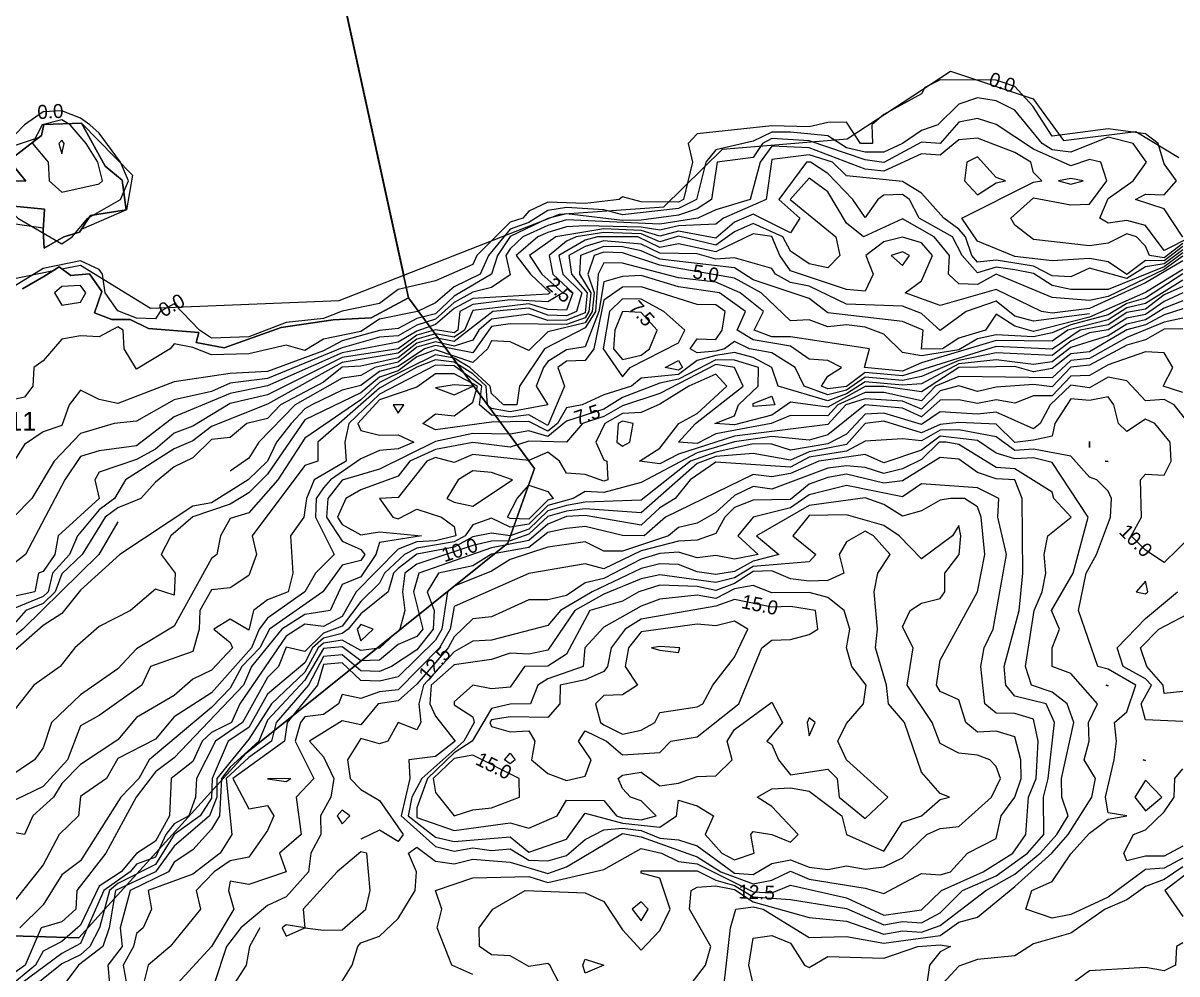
# Model space of a CAD drawing. Header units: metres. Extents: x 304729 to 308942, y 6403920 to 6405836.
# Drawn here: x 305261.8 to 305385.4, y 6404431.1 to 6404532.9 of the extents above; entities that cross this region are included whole.
import ezdxf
from ezdxf.enums import TextEntityAlignment as Align

# ---------------------------------------------------------------- set-up
doc = ezdxf.new("R2010")
doc.units = ezdxf.units.M
for name, color, linetype in [('FASTIGHETSGRANSER', 7, 'Continuous'), ('HOJDKURVOR_GRUND', 4, 'Continuous'), ('HOJDKURVOR_STOD', 6, 'Continuous'), ('HOJDKURVOR_TEXT', 2, 'Continuous'), ('TOMTBETECKNINGAR', 3, 'Continuous'), ('TOMTER_1945', 1, 'Continuous')]:
    doc.layers.add(name, color=color, linetype=linetype)

msp = doc.modelspace()

# ---------------------------------------------------------------- linework, layer by layer
at = {"layer": 'FASTIGHETSGRANSER'}
for points in [[(305261.769, 6404504.444), (305264.055, 6404505.747), (305265.712, 6404506.776), (305266.963, 6404505.849), (305268.961, 6404506.029), (305270.282, 6404504.169), (305269.497, 6404501.879), (305271.331, 6404501.145), (305273.306, 6404501.146), (305275.279, 6404500.199), (305280.666, 6404499.755), (305280.369, 6404498.676), (305283.366, 6404498.119), (305289.469, 6404500.306), (305295.032, 6404501.134), (305299.108, 6404501.339), (305303.116, 6404503.47), (305248.461, 6404753.573)], [(305425.876, 6404616.254), (305248.462, 6404753.574), (305302.586, 6404505.893), (305302.586, 6404505.893), (305319.253, 6404512.433), (305330.439, 6404513.225), (305336.717, 6404519.38), (305350.061, 6404520.504), (305361.105, 6404527.734), (305369.98, 6404524.768), (305373.214, 6404520.335), (305380.976, 6404521.278), (305385.571, 6404518.501)], [(305257.586, 6404504.874), (305265.114, 6404506.405), (305265.712, 6404506.776), (305265.976, 6404506.58), (305267.973, 6404506.986), (305275.488, 6404502.364), (305295.683, 6404503.185), (305302.586, 6404505.893), (305248.462, 6404753.574)], [(305255.159, 6404517.848), (305263.593, 6404520.685), (305263.826, 6404520.863), (305264.079, 6404522.048), (305268.017, 6404522.173), (305268.076, 6404522.193), (305268.099, 6404522.176), (305268.107, 6404522.161), (305273.546, 6404516.604), (305272.899, 6404512.898), (305268.068, 6404510.797), (305267.865, 6404510.491), (305266.215, 6404510.021), (305264.106, 6404508.778), (305263.987, 6404510.67), (305264.004, 6404510.922), (305258.746, 6404511.684)], [(305260.825, 6404513.296), (305264.142, 6404512.982), (305263.988, 6404510.67), (305264.106, 6404508.778), (305266.215, 6404510.022), (305267.866, 6404510.492), (305269.066, 6404512.295), (305272.894, 6404512.904), (305272.456, 6404516.09), (305270.641, 6404517.566), (305268.099, 6404522.176), (305264.079, 6404522.049), (305263.827, 6404520.864), (305260.34, 6404518.196), (305262.124, 6404515.968), (305257.54, 6404516.092)], [(305257.54, 6404516.092), (305262.124, 6404515.968), (305260.34, 6404518.196), (305263.827, 6404520.864), (305264.079, 6404522.049), (305268.099, 6404522.176), (305270.641, 6404517.566), (305272.456, 6404516.09), (305272.894, 6404512.904), (305269.066, 6404512.295), (305267.866, 6404510.492), (305266.215, 6404510.022), (305264.106, 6404508.778), (305263.988, 6404510.67), (305264.142, 6404512.982), (305260.825, 6404513.296)], [(305249.911, 6404435.461), (305267.8, 6404434.948), (305285.719, 6404454.7), (305313.732, 6404477.211), (305316.575, 6404485.191), (305303.116, 6404503.47), (305303.116, 6404503.47), (305299.108, 6404501.339), (305295.032, 6404501.134), (305289.469, 6404500.306), (305283.366, 6404498.119), (305280.369, 6404498.676), (305280.666, 6404499.755), (305275.279, 6404500.199), (305273.306, 6404501.146), (305271.331, 6404501.145), (305269.497, 6404501.879), (305270.282, 6404504.169), (305268.961, 6404506.029), (305266.963, 6404505.849), (305265.712, 6404506.776), (305264.055, 6404505.747), (305261.769, 6404504.444)]]:
    msp.add_lwpolyline(points, dxfattribs=at)
at = {"layer": 'HOJDKURVOR_GRUND'}
for points in [[(305386.9, 6404510), (305384, 6404508.56), (305382, 6404511.22), (305380, 6404511.75), (305378, 6404511.48), (305377.1, 6404512), (305378, 6404514.12), (305380.68, 6404516), (305382.11, 6404518), (305380.69, 6404520), (305378, 6404520.68), (305374, 6404519.07), (305372, 6404519.34), (305370.92, 6404520), (305368, 6404523.56), (305366, 6404524.58), (305364, 6404524.9), (305362, 6404524.21), (305359.78, 6404522), (305358, 6404521.39), (305356, 6404520), (305354, 6404519.08), (305352, 6404519.08), (305350, 6404519.53), (305348, 6404520.83), (305344, 6404521.21), (305342, 6404521.22), (305340, 6404520.26), (305336, 6404519.31), (305334.93, 6404518), (305333.94, 6404514), (305332, 6404513.03), (305326, 6404512.35), (305324, 6404512.91), (305320, 6404513.14), (305318, 6404512.84), (305316, 6404511.55), (305314, 6404510.81), (305311.65, 6404508), (305310.77, 6404506), (305308, 6404504.66), (305306, 6404502.95), (305304.07, 6404502), (305300, 6404501.2), (305298, 6404499.88), (305294, 6404499.03), (305292, 6404497.84), (305290, 6404498.41), (305286, 6404497.48), (305282, 6404497.36), (305280, 6404498.17), (305278, 6404498.53), (305277.6, 6404498), (305274, 6404495.85), (305272.67, 6404498), (305272.56, 6404500), (305272, 6404500.37), (305270, 6404499.28), (305268, 6404499.39), (305266, 6404499.03), (305264, 6404496.72), (305263, 6404496), (305262.88, 6404494), (305262, 6404492.84), (305258, 6404491.93)], [(305386, 6404509.3), (305384, 6404507.75), (305382.44, 6404508), (305382, 6404509), (305381.04, 6404510), (305380, 6404510.34), (305378, 6404509.32), (305376, 6404509.03), (305370, 6404509.73), (305368, 6404511.26), (305367.58, 6404512), (305370, 6404514.17), (305374, 6404513.43), (305376, 6404513.51), (305377.84, 6404516), (305377.23, 6404518), (305376, 6404518.28), (305374, 6404517.62), (305370, 6404519.38), (305366, 6404522.05), (305364, 6404522.67), (305362, 6404522.3), (305360, 6404520), (305358, 6404520.13), (305354, 6404517.98), (305352, 6404518.25), (305346, 6404520.29), (305342, 6404520.54), (305341, 6404520), (305340, 6404518.49), (305336.14, 6404518), (305335.55, 6404514), (305334, 6404513.01), (305332, 6404512.32), (305328, 6404511.78), (305326, 6404511.74), (305320, 6404512.48), (305318, 6404511.96), (305314, 6404510.05), (305312.64, 6404508), (305311.98, 6404506), (305308, 6404503.65), (305306, 6404501.76), (305304, 6404501.27), (305302, 6404500.18), (305300, 6404499.97), (305296, 6404498.87), (305294, 6404497.8), (305288, 6404495.6), (305284, 6404495.38), (305278, 6404494.47), (305272, 6404492.15), (305270, 6404492.57), (305268, 6404493.57), (305266.78, 6404492), (305266, 6404489.8), (305264, 6404489.12), (305262, 6404487.78), (305259.59, 6404484)], [(305266, 6404514.78), (305270, 6404515.67), (305270.33, 6404516), (305269.84, 6404518), (305268.6, 6404520), (305266.89, 6404522), (305266, 6404522.52), (305263.89, 6404522), (305262.86, 6404520), (305264.52, 6404518), (305264.65, 6404516), (305266, 6404514.78)], [(305386, 6404508.96), (305384, 6404507.44), (305382, 6404507.48), (305380, 6404505.96), (305378, 6404507.32), (305376, 6404507.67), (305372, 6404507.45), (305368, 6404507.91), (305364, 6404509.54), (305362.35, 6404512), (305370, 6404515.86), (305370.89, 6404516), (305370, 6404516.89), (305369.73, 6404518), (305368, 6404519.02), (305364, 6404520.56), (305362, 6404520.38), (305360, 6404518.75), (305358, 6404518.88), (305354, 6404517.02), (305352, 6404517.26), (305346, 6404519.54), (305342, 6404519.71), (305340.76, 6404518), (305339.67, 6404514), (305336, 6404512.91), (305334.06, 6404512), (305330, 6404511.35), (305320, 6404511.81), (305318, 6404511.21), (305315.34, 6404510), (305314, 6404508.73), (305313.52, 6404508), (305314, 6404505.92), (305312, 6404504.58), (305310, 6404504.09), (305308, 6404502.99), (305306, 6404501.18), (305304, 6404500.55), (305302, 6404499.4), (305300, 6404499.25), (305296, 6404498.12), (305288, 6404494.83), (305284, 6404494.32), (305282, 6404493.45), (305278, 6404492.54), (305274, 6404490.28), (305271.6, 6404490), (305268, 6404488.94), (305265.18, 6404486), (305262.79, 6404482), (305260.81, 6404480)], [(305266, 6404518.89), (305266.24, 6404520), (305266, 6404520.36), (305265.68, 6404520), (305266, 6404518.89)], [(305386, 6404508.62), (305384, 6404507.13), (305382, 6404506.81), (305380, 6404505.53), (305376, 6404506.64), (305374, 6404505.73), (305372, 6404505.83), (305370, 6404506.86), (305366, 6404507.51), (305364, 6404507.31), (305363.39, 6404508), (305362.74, 6404510), (305362, 6404510.84), (305360.41, 6404512), (305358, 6404514.68), (305356, 6404515.92), (305350, 6404516.55), (305348.49, 6404518), (305346, 6404518.79), (305342, 6404518.29), (305341.4, 6404514), (305336.82, 6404512), (305336, 6404511.35), (305332, 6404511.17), (305330, 6404510.72), (305328, 6404511.05), (305322, 6404511.18), (305320, 6404511.08), (305318, 6404510.46), (305316.93, 6404510), (305314.64, 6404508), (305316.17, 6404506), (305318.25, 6404504), (305318, 6404503.85), (305310, 6404503.42), (305308, 6404502.34), (305306, 6404500.61), (305304, 6404499.9), (305302, 6404498.71), (305296, 6404497.57), (305288, 6404494.06), (305284, 6404493.24), (305278, 6404490.73), (305274, 6404487.62), (305270, 6404487.1), (305268, 6404486.5), (305266.31, 6404484), (305262.1, 6404476), (305258, 6404472.8)], [(305364, 6404514.5), (305366, 6404515.8), (305367, 6404516), (305366, 6404516.37), (305364, 6404518.56), (305362.88, 6404518), (305362.61, 6404516), (305364, 6404514.5)], [(305386, 6404507.92), (305384, 6404506.5), (305378, 6404503.62), (305376, 6404503.19), (305372, 6404503.52), (305366, 6404506.01), (305364, 6404504.9), (305362, 6404504.97), (305360.89, 6404506), (305361.02, 6404508), (305359.38, 6404510), (305356, 6404511.92), (305351.82, 6404510), (305350, 6404511.48), (305348, 6404514.82), (305346, 6404516.29), (305343.95, 6404514), (305348.86, 6404510), (305349.27, 6404508), (305348, 6404506.69), (305346, 6404507.12), (305344, 6404508.48), (305343.16, 6404510), (305340, 6404511.44), (305338, 6404510.54), (305336, 6404509.13), (305332, 6404510.09), (305330, 6404509.47), (305328, 6404510.33), (305324, 6404510.48), (305321.04, 6404510), (305320, 6404509.55), (305318.15, 6404508), (305318.54, 6404506), (305320.69, 6404504), (305320, 6404502.15), (305318, 6404502.23), (305316, 6404502.83), (305310, 6404502.11), (305309.08, 6404500), (305308, 6404499.26), (305306, 6404499.61), (305304, 6404499.04), (305302, 6404497.54), (305296, 6404496.56), (305288, 6404492.08), (305282, 6404489.69), (305280, 6404488.16), (305278, 6404487.29), (305272.81, 6404484), (305271.64, 6404482), (305270, 6404480.78), (305267.65, 6404478), (305266.82, 6404476), (305264.99, 6404474), (305264.53, 6404472), (305264, 6404471.48), (305260.36, 6404470)], [(305374, 6404515.66), (305375.33, 6404516), (305374, 6404516.27), (305372.67, 6404516), (305374, 6404515.66)], [(305386, 6404507.45), (305382, 6404505.08), (305376, 6404502.33), (305372, 6404501.83), (305370.86, 6404502), (305366, 6404504.37), (305360, 6404502.64), (305356.26, 6404504), (305358, 6404505.29), (305359.2, 6404508), (305358, 6404509.38), (305356, 6404509.97), (305354, 6404509.47), (305352.05, 6404508), (305352.86, 6404506), (305352, 6404504.2), (305350, 6404504.38), (305344, 6404506.38), (305342.85, 6404508), (305342, 6404510.04), (305340, 6404510.31), (305336, 6404508.39), (305332, 6404509.24), (305330, 6404508.86), (305327.64, 6404510), (305323.33, 6404510), (305322, 6404509.64), (305319.19, 6404508), (305319.63, 6404506), (305321.64, 6404504), (305321.09, 6404502), (305320, 6404501.56), (305318, 6404501.6), (305316, 6404502.35), (305312.12, 6404502), (305308, 6404498.78), (305306, 6404499.19), (305304, 6404498.61), (305302, 6404497.06), (305298, 6404496.16), (305296, 6404496.05), (305294, 6404494.43), (305289.39, 6404492), (305288, 6404490.56), (305285.78, 6404490), (305284, 6404488.53), (305282, 6404488.31), (305280, 6404486.33), (305278, 6404485.38), (305276, 6404483.73), (305274.44, 6404482), (305272, 6404481), (305270.63, 6404480), (305268.15, 6404476), (305266, 6404473.92), (305265.26, 6404472), (305264, 6404470.75), (305262.14, 6404470), (305260.4, 6404468)], [(305386, 6404506.51), (305382, 6404504.04), (305376, 6404501.4), (305370, 6404499.87), (305368, 6404500.45), (305366, 6404501.71), (305364.86, 6404500), (305362, 6404499.17), (305360.28, 6404498), (305358, 6404497.97), (305358.21, 6404500), (305356, 6404500.93), (305348, 6404501.88), (305346, 6404503.4), (305340, 6404505.41), (305338, 6404506.7), (305330, 6404507.61), (305328, 6404508.49), (305326, 6404508.94), (305324, 6404508.97), (305321.51, 6404508), (305321.39, 6404506), (305322.61, 6404504), (305322.42, 6404502), (305322, 6404501.34), (305320, 6404500.61), (305314, 6404500.69), (305312, 6404500.39), (305310, 6404497.58), (305306, 6404498.36), (305304.81, 6404498), (305302, 6404496.11), (305300, 6404495.57), (305298, 6404494.09), (305296, 6404493.59), (305292.77, 6404492), (305292, 6404491.58), (305290.54, 6404490), (305288.98, 6404488), (305288, 6404486), (305285.95, 6404484), (305282, 6404481.52), (305280, 6404481.15), (305272.21, 6404476), (305268, 6404472.16), (305266, 6404469.68), (305264, 6404468.37), (305258, 6404463.13)], [(305376, 6404501.77), (305370, 6404500.96), (305368, 6404501.51), (305366, 6404503.1), (305362.8, 6404502), (305360, 6404499.96), (305358, 6404501.78), (305356, 6404502.58), (305350, 6404502.81), (305346, 6404504.72), (305344, 6404505.1), (305342.39, 6404506), (305342, 6404506.62), (305338, 6404507.77), (305336, 6404507.63), (305334, 6404508.19), (305330, 6404508.25), (305328, 6404509.22), (305324, 6404509.56), (305322, 6404508.96), (305320.27, 6404508), (305320.55, 6404506), (305322.23, 6404504), (305322, 6404501.88), (305320, 6404501.08), (305318, 6404501.04), (305316, 6404501.71), (305312, 6404501.18), (305310.62, 6404500), (305310, 6404498.94), (305308, 6404498.31), (305306, 6404498.77), (305304, 6404498.18), (305302, 6404496.59), (305299.49, 6404496), (305298, 6404495.17), (305296, 6404494.86), (305290.97, 6404492), (305287.09, 6404488), (305286, 6404486.29), (305284, 6404484.9)], [(305386, 6404505.37), (305382, 6404502.86), (305380, 6404502.4), (305378, 6404501.13), (305373.7, 6404500), (305372, 6404498.84), (305366, 6404498.89), (305358, 6404496.53), (305356, 6404495.63), (305351.91, 6404496), (305352.44, 6404498), (305344, 6404499.31), (305342, 6404499.28), (305340.12, 6404500), (305341.09, 6404502), (305338.62, 6404504), (305336, 6404505.15), (305332, 6404505.63), (305326, 6404507.19), (305324, 6404507.22), (305323.39, 6404506), (305323.11, 6404502), (305322, 6404500.26), (305317.66, 6404498), (305314.98, 6404494), (305314.7, 6404492), (305313.28, 6404492), (305312, 6404493.22), (305311.85, 6404494), (305309.67, 6404496), (305308, 6404497.02), (305306, 6404497.37), (305300, 6404494.41), (305298, 6404492.55), (305292, 6404488.44), (305289.12, 6404484), (305286, 6404480.46), (305284, 6404479.86), (305282.96, 6404478), (305282.6, 6404476), (305282, 6404475.56), (305278, 6404468.31), (305274, 6404465.87), (305272, 6404463.76), (305268, 6404460.97), (305264.87, 6404458), (305264, 6404455.27), (305263.07, 6404454), (305260.12, 6404452)], [(305356, 6404506.92), (305356.72, 6404508), (305356, 6404508.41), (305354.76, 6404508), (305356, 6404506.92)], [(305386, 6404504.68), (305384, 6404503.79), (305382, 6404502.26), (305380, 6404501.9), (305378, 6404500.59), (305375, 6404500), (305372, 6404497.99), (305366, 6404498.26), (305356, 6404495.13), (305352, 6404495.48), (305350, 6404493.97), (305348, 6404493.73), (305347.32, 6404494), (305348, 6404495.08), (305349.44, 6404496), (305348, 6404496.75), (305346, 6404496.89), (305344, 6404498.3), (305340, 6404498.96), (305338.29, 6404500), (305339.17, 6404502), (305336.39, 6404504), (305332, 6404504.65), (305328, 6404505.88), (305326, 6404505.77), (305324, 6404505.2), (305323.46, 6404502), (305322, 6404498.21), (305320, 6404497.92), (305318, 6404496.66), (305317.54, 6404496), (305316.75, 6404494), (305318, 6404492), (305314, 6404491.26), (305312, 6404491.63), (305311.57, 6404492), (305311.4, 6404494), (305310, 6404495.35), (305308, 6404496.6), (305306, 6404496.82), (305304, 6404496.05), (305300, 6404493.81), (305293.41, 6404488), (305293.38, 6404486), (305292, 6404485.51), (305286.35, 6404478), (305286.84, 6404476), (305286, 6404473.75), (305284, 6404472.43), (305282, 6404472.19), (305280.75, 6404470), (305280.7, 6404468), (305280, 6404465.6), (305275.47, 6404464), (305274.57, 6404462), (305270, 6404458.73), (305268, 6404457.65), (305266.6, 6404454), (305264, 6404451.13), (305260, 6404449.22)], [(305266, 6404502.7), (305268, 6404503), (305268.57, 6404504), (305268, 6404504.79), (305266, 6404504.67), (305265.21, 6404504), (305266, 6404502.7)], [(305386, 6404504), (305384, 6404503.08), (305382, 6404501.69), (305380, 6404501.28), (305378, 6404500.05), (305376, 6404499.74), (305374, 6404498.83), (305372, 6404497.3), (305366, 6404497.57), (305362, 6404496.78), (305358, 6404495.04), (305356, 6404494.63), (305352, 6404494.98), (305350, 6404493.58), (305348, 6404493.1), (305345.45, 6404494), (305344.5, 6404496), (305342, 6404497.59), (305339.59, 6404498), (305338, 6404498.78), (305336.92, 6404498), (305336, 6404497.78), (305334, 6404497.57), (305333.25, 6404498), (305334, 6404499.08), (305336, 6404499.02), (305336.69, 6404500), (305337, 6404502), (305336, 6404502.72), (305334, 6404502.76), (305328, 6404504.64), (305326, 6404504.6), (305324, 6404503.24), (305322.94, 6404498), (305322, 6404496.78), (305320, 6404496.68), (305319.07, 6404496), (305319.79, 6404494), (305318, 6404489.82), (305316, 6404490.94), (305314, 6404490.68), (305312, 6404490.9), (305310.71, 6404492), (305310.95, 6404494), (305308, 6404496.18), (305306, 6404496.27), (305300, 6404493.17), (305296.73, 6404490), (305296.27, 6404488), (305296.43, 6404486), (305293.02, 6404484), (305292.17, 6404482), (305291.91, 6404480), (305290.46, 6404478), (305290.71, 6404474), (305290.21, 6404472), (305288, 6404471.14), (305286.52, 6404470), (305286, 6404467.89), (305284, 6404469.08), (305282.27, 6404468), (305284, 6404466.56), (305284.26, 6404466), (305282, 6404463.62), (305280, 6404462.64), (305278, 6404460.9), (305274, 6404458.52), (305272, 6404456.13), (305268, 6404453.49), (305266, 6404451.48), (305265.1, 6404450), (305262.87, 6404448), (305262, 6404446), (305260, 6404446.36)], [(305386, 6404503.15), (305384, 6404502.37), (305382, 6404501.13), (305380, 6404500.65), (305378, 6404499.42), (305374, 6404498.17), (305372, 6404496.62), (305370, 6404496.34), (305366, 6404496.83), (305362, 6404496.4), (305358, 6404494.27), (305356, 6404494.13), (305352, 6404494.48), (305350, 6404493.2), (305348, 6404492.46), (305342.67, 6404494), (305342, 6404496), (305340, 6404497.1), (305338, 6404497.63), (305336, 6404497.3), (305334, 6404496.75), (305332, 6404495.25), (305328, 6404494.88), (305326.97, 6404494), (305324, 6404493.1), (305321.69, 6404492), (305320, 6404491.69), (305319.05, 6404490), (305318, 6404489.21), (305316, 6404490.23), (305312, 6404490.16), (305306, 6404489.33), (305304.65, 6404490), (305306, 6404491.04), (305308, 6404490.85), (305310, 6404492.29), (305310.49, 6404494), (305308, 6404495.33), (305306, 6404495.35), (305304, 6404493.91), (305300, 6404492.54), (305297.66, 6404490), (305298, 6404489.27), (305300, 6404488.75), (305302, 6404488.81), (305303.68, 6404488), (305302, 6404487.31), (305300, 6404487.12), (305298, 6404486.23), (305294.74, 6404484), (305294, 6404483.12), (305293.22, 6404482), (305293.15, 6404480), (305295.13, 6404476), (305293.15, 6404474), (305292, 6404472), (305288, 6404469.17), (305287.11, 6404468), (305286.28, 6404466), (305282, 6404461.19), (305278, 6404458.62), (305276, 6404456.2), (305272, 6404454.15), (305270.77, 6404452), (305268, 6404450.09), (305267.77, 6404448), (305265.72, 6404446), (305264, 6404442.75), (305260, 6404437.73)], [(305326, 6404495.03), (305326.82, 6404496), (305332, 6404498.67), (305332.67, 6404500), (305330.44, 6404502), (305328, 6404503.33), (305326, 6404503.35), (305324.61, 6404502), (305323.94, 6404498), (305326, 6404495.03)], [(305386, 6404501.28), (305384, 6404500.88), (305380, 6404499.23), (305376, 6404496.98), (305374, 6404496.77), (305372, 6404494.92), (305362, 6404495.06), (305359.53, 6404494), (305358, 6404492.44), (305354, 6404493.32), (305352, 6404493.32), (305349.07, 6404492), (305348, 6404490.84), (305344, 6404490.86), (305341.93, 6404490), (305336, 6404488.91), (305334, 6404487.87), (305332, 6404488), (305333.82, 6404490), (305338.93, 6404494), (305338, 6404496), (305336, 6404496.34), (305330, 6404493.23), (305326, 6404491.92), (305324, 6404490.75), (305321.71, 6404490), (305320, 6404488), (305316, 6404488.13), (305314, 6404487.49), (305310, 6404487.97), (305306, 6404487.22), (305303.26, 6404486), (305302, 6404484.39), (305298, 6404482.91), (305296.38, 6404482), (305295.49, 6404480), (305296, 6404479.21), (305298, 6404478.11), (305300, 6404478.41), (305304.5, 6404478), (305300, 6404477.28), (305299.61, 6404476), (305298, 6404473.61), (305296, 6404472.77), (305294.71, 6404470), (305292, 6404469.58), (305289.53, 6404468), (305286.29, 6404464), (305285.43, 6404462), (305278, 6404454.23), (305276, 6404452.71), (305273.94, 6404450), (305270.71, 6404444), (305267.6, 6404440), (305267.48, 6404438), (305266, 6404436.64), (305263.77, 6404436), (305262.07, 6404432), (305260, 6404430.56)], [(305386, 6404500.16), (305384, 6404500.12), (305382, 6404498.98), (305380, 6404498.42), (305376, 6404496.26), (305374, 6404496.06), (305372, 6404493.94), (305370, 6404494.19), (305366, 6404493.92), (305364, 6404493.44), (305362, 6404494.04), (305360, 6404493.5), (305358, 6404491.55), (305356, 6404492.4), (305352, 6404492.66), (305349.9, 6404492), (305348, 6404489.91), (305338, 6404488.67), (305332, 6404486.75), (305330, 6404485.68), (305327.82, 6404486), (305330, 6404487.36), (305332.04, 6404490), (305334, 6404491.07), (305337.17, 6404494), (305336, 6404495.29), (305333.12, 6404494), (305330, 6404492.07), (305328, 6404491.19), (305326, 6404491.09), (305324.11, 6404490), (305323.16, 6404488), (305324, 6404486.14), (305324.33, 6404486), (305324.44, 6404484), (305324, 6404483.83), (305322, 6404484.54), (305320, 6404484.7), (305319.27, 6404486), (305318, 6404486.95), (305316, 6404486.04), (305310, 6404486.68), (305308, 6404485.83), (305306, 6404486.38), (305305.06, 6404486), (305302, 6404482.1), (305300, 6404482), (305301.43, 6404480), (305302, 6404479.82), (305304, 6404480.86), (305306.62, 6404480), (305308, 6404479), (305308.17, 6404478), (305306, 6404477.45), (305304, 6404477.33), (305302, 6404476.56), (305297.49, 6404472), (305296, 6404469.35), (305294, 6404468.29), (305292, 6404468.53), (305290, 6404467.24), (305285.06, 6404460), (305284.16, 6404458), (305282, 6404456.93), (305281.01, 6404456), (305280, 6404453.82), (305277.71, 6404452), (305277.52, 6404448), (305276, 6404445.28), (305274, 6404443.98), (305272.33, 6404442), (305270, 6404440.47), (305268, 6404436.31), (305266, 6404434.55), (305264, 6404433.51), (305263.18, 6404432), (305260.73, 6404430)], [(305386, 6404493.32), (305383.89, 6404494), (305384.92, 6404496), (305384, 6404497.57), (305382, 6404497.69), (305378, 6404496.3), (305376, 6404495.16), (305374, 6404495.1), (305372, 6404492.99), (305370, 6404492.97), (305368, 6404492.21), (305366, 6404492.55), (305364, 6404492.15), (305362, 6404492.55), (305360, 6404492.51), (305358, 6404490.73), (305356, 6404491.66), (305352, 6404492), (305348, 6404488.79), (305346, 6404488.22), (305342, 6404488.61), (305338, 6404488.07), (305334, 6404486.88), (305328, 6404483.69), (305324, 6404482.61), (305322, 6404482.72), (305320.73, 6404482), (305318, 6404481.24), (305316, 6404479.23), (305314, 6404478.91), (305312, 6404479.87), (305310, 6404479.17), (305309.15, 6404478), (305308, 6404477.34), (305304, 6404476.68), (305302.68, 6404476), (305300.53, 6404474), (305300, 6404472.92), (305298, 6404470.94), (305296, 6404468.33), (305294, 6404467.57), (305292, 6404465.6), (305290, 6404466.05), (305289.19, 6404464), (305288, 6404462.83), (305285.33, 6404458), (305282.43, 6404456), (305280.4, 6404452), (305280.29, 6404450), (305279.57, 6404448), (305278, 6404447.15), (305277.12, 6404446), (305276, 6404443.57), (305274, 6404442.83), (305273.3, 6404442), (305270.48, 6404440), (305268, 6404434.32), (305266, 6404433.26), (305261.61, 6404430)], [(305332, 6404495.74), (305330.59, 6404496), (305332, 6404496.75), (305332.43, 6404496), (305332, 6404495.74)], [(305388.24, 6404488), (305385.07, 6404492), (305384, 6404492.59), (305382, 6404492.45), (305380, 6404494.58), (305378, 6404494.97), (305376, 6404493.84), (305374, 6404494.12), (305371.78, 6404492), (305370.71, 6404490), (305370, 6404489.45), (305366, 6404491.23), (305364, 6404491.01), (305360, 6404491.28), (305358, 6404489.9), (305354, 6404491.14), (305352, 6404491.01), (305350, 6404488.88), (305348, 6404487.83), (305344, 6404487.15), (305342, 6404487.81), (305340, 6404487.84), (305336, 6404486.96), (305333.28, 6404486), (305328, 6404481.81), (305322, 6404481.59), (305320, 6404481.25), (305318, 6404480.65), (305316, 6404478.7), (305314, 6404477.98), (305312, 6404478.26), (305310, 6404477.89), (305308, 6404476.78), (305304, 6404476.03), (305302, 6404474.49), (305301.51, 6404474), (305300.93, 6404472), (305298, 6404469.63), (305296.65, 6404468), (305296, 6404467.52), (305294, 6404467.03), (305292.82, 6404466), (305292, 6404464.37), (305288, 6404461.04), (305286, 6404457.47), (305283.78, 6404456), (305282.1, 6404452), (305282, 6404449.9), (305280.8, 6404448), (305278, 6404446), (305276, 6404442.78), (305272, 6404440.77), (305271.1, 6404440), (305270.02, 6404436), (305268.99, 6404434), (305268, 6404433.13), (305266, 6404432.17), (305262, 6404428.96)], [(305340, 6404491.84), (305340, 6404492.17), (305342, 6404492.96), (305342.32, 6404492), (305340, 6404491.84)], [(305326, 6404487.6), (305326.8, 6404488), (305327.14, 6404490), (305326, 6404490.26), (305325.54, 6404490), (305325.41, 6404488), (305326, 6404487.6)], [(305386, 6404443.47), (305384, 6404442.39), (305382, 6404442.26), (305378, 6404439.29), (305374, 6404437.42), (305372, 6404437.04), (305369.2, 6404438), (305369.83, 6404440), (305372, 6404440.96), (305374, 6404443.92), (305376, 6404446.13), (305378, 6404447.64), (305380, 6404448), (305378, 6404448.33), (305377.71, 6404450), (305378.64, 6404454), (305378.88, 6404456), (305378.69, 6404458), (305380, 6404459.15), (305380.96, 6404462), (305378, 6404463.7), (305376.88, 6404464), (305374.82, 6404470), (305375.66, 6404474), (305376.75, 6404476), (305378.24, 6404480), (305378.34, 6404482), (305378, 6404482.78), (305376.78, 6404484), (305376, 6404484.27), (305374, 6404486.52), (305370, 6404487.26), (305368, 6404487.11), (305366, 6404488.59), (305362, 6404489.35), (305360, 6404489.29), (305358, 6404488.16), (305356, 6404488.38), (305352, 6404488.12), (305350, 6404487.04), (305346, 6404486.42), (305344, 6404485.35), (305336, 6404485.89), (305333.24, 6404484), (305331.65, 6404482), (305330, 6404480.99), (305328, 6404479.14), (305322, 6404480.18), (305320, 6404480.04), (305318, 6404479.23), (305316, 6404477.48), (305312, 6404476.72), (305304.2, 6404474), (305303.64, 6404472), (305304.63, 6404468), (305304, 6404467.19), (305302, 6404466.35), (305300, 6404464.66), (305298, 6404464.6), (305296, 6404466.11), (305294, 6404465.92), (305292, 6404462.52), (305288, 6404458.26), (305287.09, 6404456), (305284, 6404453.22), (305283.08, 6404452), (305282.86, 6404448), (305282, 6404446.57), (305280, 6404444.37), (305278, 6404443.05), (305277.4, 6404442), (305273.29, 6404440), (305272.24, 6404436), (305272.46, 6404434), (305270.9, 6404432), (305271.08, 6404430)], [(305336.91, 6404430), (305337.58, 6404436), (305338.15, 6404438), (305340, 6404438.26), (305341.07, 6404438), (305346, 6404434.97), (305350, 6404435.09), (305354, 6404434.37), (305360, 6404435.2), (305362, 6404436.61), (305364, 6404437.16), (305368, 6404440.44), (305371.97, 6404444), (305373.71, 6404446), (305376.26, 6404450), (305376.64, 6404452), (305375.44, 6404454), (305375.96, 6404456), (305375.9, 6404458), (305376.86, 6404460), (305374, 6404463.25), (305372, 6404464), (305372, 6404466), (305372.79, 6404468), (305371.93, 6404470), (305374.25, 6404474), (305375.85, 6404480), (305372, 6404485.83), (305370, 6404486.33), (305368, 6404486.24), (305366, 6404486.83), (305364, 6404488.21), (305360, 6404488.67), (305358, 6404487.17), (305354, 6404485.82), (305352, 6404486.69), (305347.04, 6404486), (305344, 6404484.65), (305342, 6404484.29), (305340, 6404484.57), (305330.62, 6404480), (305328.34, 6404478), (305326, 6404478.03), (305322, 6404479), (305320, 6404478.78), (305318, 6404478.35), (305316, 6404476.73), (305312, 6404476.03), (305310, 6404474.79), (305306.32, 6404474), (305305.11, 6404472), (305305.84, 6404470), (305305.75, 6404468), (305304, 6404465.79), (305301.28, 6404464), (305300, 6404463.47), (305298, 6404463.53), (305296, 6404465.26), (305294, 6404465.07), (305292.38, 6404462), (305288.92, 6404458), (305288.42, 6404456), (305286, 6404454.26), (305283.58, 6404452), (305284.18, 6404446), (305282.94, 6404444), (305280, 6404441.74), (305275.23, 6404440), (305275.6, 6404438), (305274.71, 6404436), (305274, 6404435.4), (305273.66, 6404434), (305272.54, 6404432), (305272.93, 6404430)], [(305333.36, 6404430), (305334.9, 6404432), (305335.45, 6404434), (305333.18, 6404438), (305333.36, 6404440), (305334, 6404440.35), (305336, 6404440.5), (305338, 6404440.13), (305340, 6404438.79), (305346, 6404437.1), (305350, 6404436.72), (305354, 6404435.33), (305356, 6404435.69), (305358, 6404435.54), (305360, 6404436.27), (305364.9, 6404440), (305368, 6404441.74), (305370.73, 6404444), (305372.52, 6404446), (305373.71, 6404448), (305373.05, 6404450), (305373.01, 6404452), (305374.32, 6404458), (305373.62, 6404460), (305372, 6404461.25), (305369.79, 6404462), (305369.15, 6404464), (305370.07, 6404470), (305370.92, 6404472), (305371.33, 6404474), (305371.16, 6404476), (305371.54, 6404478), (305374.04, 6404480), (305372.17, 6404482), (305372, 6404482.67), (305368, 6404485.16), (305366, 6404485.29), (305362, 6404487.75), (305360.67, 6404488), (305359.92, 6404488), (305358, 6404486.16), (305356, 6404485.16), (305354, 6404484.67), (305352, 6404485.32), (305350, 6404485.49), (305348, 6404485.22), (305342, 6404482.99), (305340, 6404483.26), (305338, 6404482.29), (305336, 6404480.5), (305334, 6404479.36), (305332, 6404478.89), (305330.93, 6404478), (305326, 6404476.34), (305324, 6404476.36), (305322, 6404477.35), (305318, 6404476.78), (305314, 6404475.47), (305312, 6404474.22), (305308, 6404472.59), (305307.29, 6404472), (305306.68, 6404468), (305306, 6404466.82), (305302, 6404462.88), (305300, 6404462.42), (305298, 6404462.51), (305296, 6404464.37), (305294, 6404464.22), (305293.35, 6404462), (305290.11, 6404458), (305289.81, 6404456), (305284.3, 6404452), (305286, 6404448.76), (305288, 6404449.1), (305288.67, 6404448), (305288, 6404446.43), (305286, 6404443.56), (305284, 6404443.2), (305282.31, 6404442), (305280.37, 6404440), (305280.82, 6404438), (305277.57, 6404434), (305275.25, 6404432), (305274.74, 6404430)], [(305319.25, 6404430), (305318.24, 6404432), (305318, 6404432.2), (305316, 6404431.88), (305314, 6404433), (305312, 6404433.12), (305310.69, 6404434), (305310.67, 6404436), (305312.12, 6404438), (305315.6, 6404440), (305322, 6404439.76), (305324, 6404438.83), (305326, 6404435.78), (305328, 6404433.62), (305330, 6404435.71), (305331.11, 6404438), (305330, 6404441.33), (305328, 6404441.86), (305328, 6404442.13), (305334, 6404442.11), (305336, 6404441.1), (305338, 6404440.56), (305340, 6404439.32), (305344, 6404439.06), (305350, 6404438.09), (305354, 6404436.32), (305356, 6404436.69), (305358, 6404436.53), (305360, 6404437.62), (305362.41, 6404440), (305366, 6404441.59), (305369.37, 6404444), (305371.11, 6404446), (305371.08, 6404450), (305371.58, 6404452), (305372.26, 6404458), (305371.38, 6404460), (305368, 6404460.81), (305367.04, 6404462), (305366.86, 6404464), (305368.48, 6404470), (305368.87, 6404474), (305368.81, 6404482), (305368, 6404484), (305366, 6404484.1), (305364, 6404484.77), (305362, 6404486.19), (305360, 6404486.36), (305356, 6404483.86), (305354, 6404483.61), (305350, 6404484.6), (305348, 6404484.22), (305346, 6404483.53), (305344, 6404481.87), (305340, 6404481.79), (305338, 6404481.03), (305336.95, 6404480), (305336, 6404478.24), (305334, 6404477.52), (305332, 6404477.4), (305328, 6404476.38), (305324, 6404474.44), (305322, 6404474.98), (305316, 6404473.94), (305308, 6404470.42), (305307.55, 6404468), (305306.43, 6404466), (305302, 6404461.49), (305300, 6404461.28), (305298, 6404460.57), (305296, 6404461), (305295.6, 6404460), (305294, 6404458.86), (305292, 6404458.6), (305291.54, 6404458), (305290.98, 6404456), (305292.96, 6404452), (305291.08, 6404450), (305291.6, 6404446), (305289.3, 6404444), (305290, 6404442), (305286, 6404440.65), (305284, 6404441), (305283.82, 6404440), (305284.42, 6404438), (305282, 6404434), (305278.34, 6404430)], [(305308, 6404481.61), (305310, 6404481.17), (305314.23, 6404484), (305312, 6404484.78), (305310, 6404484.96), (305308.43, 6404484), (305307.2, 6404482), (305308, 6404481.61)], [(305314, 6404479.85), (305313.7, 6404480), (305314.74, 6404482), (305316, 6404483.42), (305318, 6404482.75), (305318.57, 6404482), (305318, 6404481.82), (305316, 6404479.76), (305314, 6404479.85)], [(305295.82, 6404430), (305297.07, 6404432), (305297.66, 6404434), (305298, 6404434.39), (305300, 6404435.13), (305302, 6404437), (305303.81, 6404440), (305303.94, 6404442), (305303.11, 6404444), (305304, 6404444.65), (305306, 6404443.16), (305308, 6404442.86), (305310, 6404443.37), (305314, 6404443.03), (305318, 6404441.83), (305320, 6404442.56), (305326, 6404446.1), (305328, 6404445.75), (305334, 6404443.62), (305336.53, 6404442), (305340, 6404440.72), (305342, 6404441.1), (305344, 6404442.07), (305346, 6404441.21), (305352, 6404440.27), (305354, 6404439.67), (305358, 6404441.82), (305360, 6404441.67), (305361.12, 6404442), (305362.95, 6404444), (305366, 6404445.57), (305366.56, 6404448), (305368, 6404450), (305368.7, 6404452), (305368.64, 6404454), (305368, 6404456.48), (305366, 6404457.08), (305364, 6404456.98), (305362.76, 6404458), (305362, 6404460.43), (305360, 6404461.33), (305359.61, 6404462), (305360, 6404464.67), (305364, 6404472), (305364.8, 6404476), (305364.39, 6404480), (305364, 6404481.1), (305362.62, 6404482), (305361.11, 6404482), (305360, 6404481.81), (305358, 6404480.67), (305356, 6404480.09), (305354, 6404481.35), (305352, 6404482.06), (305346, 6404481.25), (305340.36, 6404478), (305342.76, 6404476), (305340, 6404475.28), (305338, 6404474.16), (305336, 6404473.86), (305334, 6404474.15), (305332, 6404474.9), (305330, 6404474.98), (305328, 6404474.5), (305322.75, 6404472), (305319.38, 6404470), (305318, 6404468.39), (305312, 6404466.81), (305310, 6404466.69), (305308, 6404465.56), (305304.72, 6404462), (305304.19, 6404460), (305304.43, 6404458), (305304, 6404457.23), (305302, 6404458), (305300.88, 6404456), (305300, 6404455.7), (305298, 6404456.29), (305296.56, 6404454), (305296.84, 6404452), (305298, 6404450.84), (305300, 6404449.63), (305302.53, 6404446), (305302, 6404445.25), (305300, 6404446.48), (305298, 6404445.51)], [(305338, 6404441.86), (305340, 6404441.72), (305342, 6404442.9), (305344, 6404443.29), (305346, 6404442.49), (305348, 6404442.25), (305350, 6404442.65), (305352, 6404442.29), (305354, 6404442.53), (305356, 6404443.51), (305358.58, 6404446), (305360, 6404446.64), (305362, 6404446.85), (305365.51, 6404450), (305366.47, 6404452), (305366, 6404453.29), (305365.33, 6404454), (305364, 6404454.5), (305362, 6404454.7), (305360, 6404455.75), (305359.15, 6404458), (305356.47, 6404462), (305357.11, 6404466), (305356, 6404468.25), (305356.82, 6404470), (305358, 6404470.77), (305360, 6404471.29), (305360.51, 6404472), (305360.5, 6404474), (305362.06, 6404476), (305362.23, 6404478), (305362, 6404479.11), (305361.33, 6404478), (305358, 6404475.53), (305355.64, 6404478), (305354, 6404479.08), (305350, 6404480.25), (305346, 6404480.15), (305344.25, 6404478), (305346.72, 6404476), (305346, 6404475.22), (305340, 6404474.72), (305338, 6404473.48), (305336, 6404472.99), (305330, 6404473.82), (305328, 6404473.37), (305324, 6404471.74), (305320.89, 6404470), (305318, 6404465.76), (305316, 6404465.3), (305314, 6404465.41), (305312, 6404464.75), (305308, 6404464.19), (305305.52, 6404462), (305305.4, 6404460), (305306, 6404458.68), (305308.11, 6404456), (305306, 6404454.35), (305303.14, 6404454), (305303.24, 6404452), (305302.3, 6404448), (305306, 6404444.73), (305308, 6404444.21), (305310, 6404444.56), (305312, 6404444.29), (305314, 6404444.47), (305316, 6404443.27), (305318, 6404443.19), (305320, 6404443.74), (305322, 6404445.48), (305324, 6404446.52), (305326, 6404446.67), (305328, 6404446.45), (305330, 6404445.62), (305332, 6404445.45), (305334, 6404444.79), (305338, 6404441.86)], [(305272, 6404479.48), (305269.96, 6404476), (305261.83, 6404468), (305256.94, 6404464), (305254, 6404459)], [(305338, 6404443.28), (305340.09, 6404444), (305339.76, 6404446), (305340, 6404446.33), (305342, 6404446), (305344, 6404445.17), (305344.81, 6404446), (305342, 6404449), (305340.44, 6404450), (305342, 6404450.89), (305344, 6404450.99), (305346, 6404450.63), (305349.49, 6404448), (305350, 6404446), (305354, 6404444.22), (305356, 6404447.33), (305358, 6404448), (305360, 6404449.75), (305361, 6404450), (305360, 6404450.4), (305358, 6404452.67), (305356.18, 6404458), (305354.49, 6404460), (305354.26, 6404462), (305353.11, 6404466), (305353.32, 6404468), (305352.96, 6404472), (305353.35, 6404474), (305354.65, 6404476), (305352.88, 6404478), (305352, 6404478.47), (305350, 6404477.35), (305349.19, 6404476), (305349.7, 6404474), (305348, 6404473.21), (305346, 6404473.14), (305344, 6404473.39), (305342, 6404474.23), (305340, 6404474.17), (305338, 6404472.89), (305336, 6404472.12), (305334, 6404472.57), (305330, 6404472.7), (305327.75, 6404472), (305326, 6404470.98), (305322.52, 6404470), (305320, 6404465.33), (305318, 6404464.03), (305315.53, 6404464), (305314, 6404461.78), (305312, 6404461.6), (305310, 6404462), (305308, 6404460.22), (305308, 6404459.9), (305310, 6404458.61), (305310.12, 6404458), (305309.02, 6404456), (305304.52, 6404452), (305303.47, 6404450), (305303.05, 6404448), (305306, 6404445.72), (305308, 6404445.25), (305314, 6404445.77), (305316, 6404444.11), (305320, 6404445.5), (305322, 6404448.3), (305326, 6404447.23), (305330, 6404446.78), (305331.78, 6404448), (305332, 6404449.67), (305334, 6404449.08), (305335.75, 6404448), (305334.86, 6404446), (305336.64, 6404444), (305338, 6404443.28)], [(305304, 6404447.81), (305308, 6404446.44), (305314, 6404447.26), (305316, 6404446.7), (305319, 6404448), (305320, 6404449.69), (305324, 6404449.65), (305325.36, 6404448), (305326, 6404447.8), (305328, 6404447.58), (305329.61, 6404448), (305328, 6404449.61), (305326.88, 6404450), (305326, 6404450.93), (305325.53, 6404452), (305326, 6404452.35), (305328, 6404452.67), (305330, 6404451.22), (305332, 6404451.51), (305334, 6404452.22), (305336, 6404452.29), (305337.76, 6404454), (305337.21, 6404456), (305338, 6404457.24), (305342, 6404460.17), (305343.14, 6404458), (305341.47, 6404456), (305342, 6404455.64), (305342.71, 6404454), (305344, 6404452.39), (305348, 6404453), (305349, 6404452), (305349.2, 6404450), (305352, 6404447.73), (305354.4, 6404450), (305350, 6404454), (305349.05, 6404456), (305350, 6404457.89), (305351.82, 6404460), (305352.09, 6404462), (305350.57, 6404464), (305350, 6404466), (305350.36, 6404468), (305349.74, 6404470), (305348, 6404471.39), (305346, 6404471.93), (305342, 6404471.88), (305340, 6404472.68), (305338, 6404472.31), (305336, 6404471.28), (305334, 6404471.65), (305330, 6404471.22), (305328, 6404470.44), (305324, 6404468.22), (305321.97, 6404466), (305321.81, 6404464), (305318, 6404462.69), (305316.94, 6404462), (305316.16, 6404460), (305314, 6404459.97), (305312, 6404459.48), (305309.93, 6404456), (305308, 6404454.75), (305305.14, 6404452), (305304, 6404448.87), (305304, 6404447.81)], [(305382, 6404471.76), (305382.23, 6404472), (305382, 6404473.14), (305381, 6404472), (305382, 6404471.76)], [(305386, 6404461.32), (305384, 6404461.11), (305383.9, 6404462), (305382.15, 6404464), (305381.46, 6404466), (305383.44, 6404468), (305387.25, 6404470)], [(305324, 6404457.75), (305326, 6404456.76), (305328, 6404457.16), (305329.46, 6404458), (305330, 6404459.08), (305334, 6404459.66), (305334.61, 6404460), (305335.67, 6404462), (305338, 6404465), (305339.41, 6404468), (305338, 6404468.86), (305336, 6404468.34), (305334, 6404468.54), (305328, 6404467.7), (305326.66, 6404466), (305326.29, 6404464), (305327.62, 6404462), (305326, 6404460.96), (305324, 6404460.88), (305323.12, 6404460), (305323.66, 6404458), (305324, 6404457.75)], [(305330, 6404465.74), (305332, 6404465.5), (305332.16, 6404466), (305330, 6404466.15), (305329.11, 6404466), (305330, 6404465.74)], [(305378, 6404461.91), (305377.8, 6404462), (305378, 6404461.91)], [(305314, 6404453.58), (305313.37, 6404454), (305314, 6404454.73), (305314.53, 6404454), (305314, 6404453.58)], [(305288, 6404451.95), (305290, 6404451.67), (305290.5, 6404452), (305288, 6404451.95)], [(305382, 6404448.55), (305383.73, 6404450), (305382, 6404451.83), (305380.84, 6404450), (305382, 6404448.55)], [(305296, 6404447.14), (305296.83, 6404448), (305296, 6404448.61), (305295.48, 6404448), (305296, 6404447.14)], [(305294, 6404435.76), (305296, 6404435.78), (305298.54, 6404438), (305299, 6404440), (305298.63, 6404444), (305298, 6404444.16), (305295.48, 6404442), (305291.81, 6404438), (305292, 6404436), (305294, 6404435.76)], [(305386, 6404442.55), (305384, 6404441.17), (305382, 6404440.42), (305380, 6404439.02), (305377.67, 6404438), (305374, 6404435.43), (305370, 6404434.29), (305368, 6404433), (305364, 6404432.61), (305362, 6404431.92), (305356, 6404425.39)], [(305386.66, 6404442), (305384.06, 6404440), (305386, 6404437.23)], [(305287.17, 6404436), (305286.07, 6404434), (305285.71, 6404432), (305284.43, 6404430), (305285.02, 6404428), (305286, 6404426.71)], [(305290, 6404435.11), (305292, 6404436), (305290, 6404436.34), (305289.58, 6404436), (305290, 6404435.11)], [(305340, 6404430), (305339.54, 6404432), (305340, 6404434.92), (305342, 6404435.18), (305344, 6404434.36), (305345.5, 6404432), (305346, 6404431.78), (305348, 6404432.94), (305354, 6404432.76), (305357.62, 6404434), (305360, 6404434.2), (305361.11, 6404434), (305360, 6404433.43), (305358.89, 6404432), (305358.6, 6404430)], [(305386, 6404434.4), (305385.33, 6404434), (305385.2, 6404432), (305384, 6404431.4), (305382, 6404431.75), (305376, 6404431.42), (305374, 6404429.95)], [(305322, 6404431.14), (305321.75, 6404432), (305322, 6404432.67), (305324, 6404432), (305322, 6404431.14)]]:
    msp.add_lwpolyline(points, dxfattribs=at)
at = {"layer": 'HOJDKURVOR_STOD'}
for points in [[(305386, 6404509.98), (305384, 6404513), (305380.93, 6404514), (305382, 6404514.59), (305384, 6404514.5), (305385.31, 6404516), (305384, 6404517.83), (305383.35, 6404520), (305382, 6404521.02), (305378, 6404521.56), (305372, 6404520.79), (305369.95, 6404524), (305368, 6404526.12), (305366, 6404526.77), (305360, 6404526.83), (305358.38, 6404526), (305358, 6404525.33), (305354, 6404523.12), (305352.71, 6404522), (305352.77, 6404520), (305351.5, 6404520), (305350, 6404522.27), (305348, 6404522.25), (305346, 6404521.79), (305342, 6404521.89), (305334, 6404521.05), (305333.04, 6404520), (305333.52, 6404518), (305332.54, 6404514), (305332, 6404513.73), (305328, 6404513.77), (305326, 6404514.29), (305325.65, 6404514), (305322, 6404513.56), (305318, 6404513.73), (305316, 6404512.76), (305315.33, 6404512), (305314, 6404511.57), (305310.42, 6404508), (305310, 6404507.03), (305306, 6404505.29), (305302, 6404504.37), (305300, 6404502.88), (305296, 6404502.06), (305294, 6404501.27), (305290, 6404500.85), (305286, 6404499.3), (305282, 6404499.15), (305280.71, 6404500), (305278, 6404502.83), (305276.53, 6404502), (305276, 6404501.24), (305274, 6404501.29), (305272, 6404502.07), (305270.62, 6404504), (305270.35, 6404506), (305270, 6404506.52), (305268, 6404507.42), (305264, 6404506.61), (305260, 6404504.14)], [(305266, 6404509.25), (305267.09, 6404510), (305268.78, 6404512), (305272.28, 6404514), (305273.13, 6404516), (305272.28, 6404518), (305270, 6404521.11), (305269, 6404522), (305268, 6404522.73), (305266, 6404523.5), (305264, 6404523.39), (305262, 6404522), (305260.06, 6404520), (305259, 6404518), (305260, 6404516.56), (305260.88, 6404516), (305259.11, 6404514), (305261.27, 6404512), (305266, 6404509.25)], [(305386, 6404508.28), (305384, 6404506.81), (305378, 6404504.35), (305374, 6404504.38), (305372, 6404504.79), (305370, 6404506.09), (305368, 6404506.47), (305366, 6404506.76), (305364, 6404506.16), (305362.38, 6404508), (305361.32, 6404510), (305357.75, 6404512), (305356.74, 6404514), (305356, 6404514.55), (305354, 6404514.46), (305353.33, 6404514), (305352, 6404512.07), (305350.67, 6404514), (305348, 6404516.77), (305346.15, 6404518), (305345.7, 6404518), (305342.75, 6404514), (305345, 6404512), (305344, 6404510.44), (305340, 6404512.42), (305338, 6404511.57), (305336, 6404509.88), (305332, 6404510.63), (305330, 6404510.09), (305328, 6404510.69), (305324, 6404510.87), (305318.88, 6404510), (305316.05, 6404508), (305317.39, 6404506), (305319.62, 6404504), (305318, 6404503.04), (305314, 6404503.27), (305310, 6404502.76), (305308.59, 6404502), (305308.38, 6404500), (305308, 6404499.74), (305306, 6404500.03), (305304, 6404499.47), (305302, 6404498.01), (305296, 6404497.07), (305288, 6404493.08), (305284, 6404492.15), (305280, 6404489.72), (305278, 6404488.97), (305276, 6404487.28), (305274, 6404486.17), (305270, 6404484.82), (305269.53, 6404484), (305270, 6404482), (305265.61, 6404478), (305265.25, 6404476), (305264, 6404474.18), (305263.5, 6404474), (305263.1, 6404472), (305260, 6404471.31)], [(305386, 6404506.04), (305382, 6404503.45), (305380, 6404502.87), (305378, 6404501.67), (305374, 6404500.59), (305372, 6404499.71), (305370, 6404499.31), (305366, 6404499.52), (305364, 6404499.1), (305362, 6404497.9), (305358, 6404497.25), (305356, 6404497.62), (305354, 6404499.59), (305352, 6404500.35), (305350, 6404500.58), (305348, 6404500.36), (305346, 6404501.12), (305344, 6404501), (305340.86, 6404504), (305338, 6404505.58), (305330, 6404506.96), (305326, 6404508.3), (305324, 6404508.38), (305322.97, 6404508), (305322.3, 6404506), (305322.99, 6404504), (305322.77, 6404502), (305322, 6404500.8), (305318, 6404499.82), (305316, 6404497.85), (305314, 6404498.76), (305312, 6404498.86), (305311.57, 6404498), (305310, 6404496.54), (305306, 6404497.92), (305304, 6404497.14), (305302, 6404495.64), (305300, 6404494.99), (305298, 6404493.3), (305292, 6404490.42), (305288, 6404484.59), (305286, 6404482.58), (305284, 6404481.38), (305280, 6404480.02), (305277.67, 6404478), (305276.63, 6404476), (305278.11, 6404474), (305278, 6404471.64), (305276, 6404472.29), (305273.33, 6404470), (305270, 6404468.29), (305267.38, 6404466), (305265.8, 6404464), (305263, 6404462), (305259.86, 6404458)], [(305386, 6404502.31), (305384, 6404501.64), (305382, 6404500.58), (305380, 6404500.03), (305376, 6404497.7), (305374, 6404497.48), (305372, 6404495.9), (305370, 6404495.55), (305368, 6404496.11), (305362, 6404496.03), (305358, 6404493.39), (305354, 6404493.99), (305352, 6404493.97), (305348, 6404491.75), (305344, 6404492.31), (305342, 6404490.9), (305338, 6404489.87), (305335.88, 6404490), (305338, 6404490.85), (305338.42, 6404492), (305340.55, 6404494), (305340.57, 6404496), (305338, 6404496.81), (305336, 6404496.82), (305332, 6404494.76), (305330, 6404494.32), (305326, 6404492.8), (305324, 6404491.56), (305320, 6404490.26), (305318, 6404488.61), (305316, 6404489.24), (305314, 6404488.86), (305310, 6404488.96), (305306, 6404488.08), (305300, 6404485.14), (305296, 6404483.95), (305294.46, 6404482), (305294.33, 6404480), (305296, 6404477.4), (305298, 6404476.53), (305298.41, 6404476), (305298, 6404475.35), (305296, 6404474.83), (305293.92, 6404472), (305288.21, 6404468), (305287.17, 6404466), (305285.25, 6404464), (305284, 6404461.69), (305282, 6404459.61), (305275.33, 6404454), (305274.23, 6404452), (305272.32, 6404450), (305268, 6404443.2), (305266, 6404441.68), (305264, 6404438.49), (305261.48, 6404436)], [(305326, 6404496.88), (305328, 6404497.34), (305328.91, 6404498), (305329.73, 6404500), (305328, 6404501.91), (305326, 6404502), (305325.2, 6404500), (305325.04, 6404498), (305326, 6404496.88)], [(305306, 6404493.85), (305308, 6404493.08), (305310.04, 6404494), (305308, 6404494.14), (305306, 6404493.85)], [(305386.93, 6404478), (305384, 6404475.14), (305382, 6404476.45), (305380.45, 6404478), (305381.56, 6404480), (305381.45, 6404484), (305382, 6404484.59), (305384, 6404484.47), (305384.74, 6404486), (305384.63, 6404488), (305383, 6404490), (305382, 6404490.47), (305380, 6404489.15), (305379.12, 6404490), (305378.62, 6404492), (305378, 6404492.88), (305376, 6404492.49), (305374, 6404492.67), (305372.3, 6404490), (305372, 6404488.67), (305370, 6404488.24), (305368, 6404487.98), (305366, 6404489.95), (305362, 6404490.14), (305360, 6404489.91), (305358, 6404489.03), (305354, 6404490.28), (305352, 6404490.02), (305350, 6404487.77), (305346, 6404486.98), (305344, 6404486.09), (305340, 6404486.82), (305336, 6404486.47), (305334, 6404485.75), (305328, 6404480.46), (305322, 6404480.89), (305320, 6404480.64), (305318, 6404480.07), (305316, 6404478.16), (305314, 6404477.45), (305312, 6404477.42), (305310, 6404476.95), (305304, 6404474.97), (305302.71, 6404474), (305302.45, 6404472), (305302.72, 6404470), (305302.17, 6404468), (305300, 6404465.97), (305298, 6404465.71), (305296, 6404466.82), (305294, 6404466.49), (305293.44, 6404466), (305292, 6404463.39), (305288.43, 6404460), (305286, 6404456.2), (305282.59, 6404452), (305282.6, 6404450), (305281.8, 6404448), (305278, 6404444.75), (305276.03, 6404442), (305271.72, 6404440), (305271.07, 6404436), (305270.37, 6404434), (305267.79, 6404432), (305266, 6404429.62)], [(305302, 6404491.14), (305302.6, 6404492), (305301.45, 6404492), (305302, 6404491.14)], [(305376, 6404487.43), (305376, 6404488.09), (305376, 6404487.43)], [(305378, 6404485.95), (305377.67, 6404486), (305378, 6404485.95)], [(305310, 6404431), (305307.75, 6404432), (305306.17, 6404436), (305306.67, 6404438), (305306, 6404440), (305310, 6404441.36), (305316, 6404441.52), (305318, 6404440.88), (305324, 6404442.26), (305328, 6404444.52), (305330.18, 6404444), (305332, 6404443.11), (305334, 6404442.86), (305340, 6404439.85), (305342, 6404439.77), (305344, 6404440.58), (305350, 6404439.21), (305354, 6404437.37), (305358, 6404437.92), (305360.17, 6404440), (305364.62, 6404442), (305367.78, 6404444), (305369.19, 6404446), (305369.47, 6404450), (305370.29, 6404452), (305370.49, 6404456), (305370, 6404458.36), (305368, 6404458.97), (305366, 6404459), (305364.81, 6404460), (305364.37, 6404464), (305364.71, 6404466), (305365.68, 6404468), (305367.11, 6404476), (305366.2, 6404480), (305366.31, 6404482), (305364, 6404483.12), (305358, 6404483.56), (305356, 6404482.17), (305350, 6404483.38), (305346, 6404482.37), (305344, 6404480.97), (305340, 6404480), (305338.36, 6404478), (305340.53, 6404476), (305338, 6404475.49), (305336, 6404475.87), (305334, 6404475.64), (305332, 6404476.23), (305330, 6404476.09), (305328, 6404475.5), (305324, 6404473.41), (305322, 6404472.96), (305320, 6404471.59), (305318, 6404471.13), (305316, 6404471.12), (305312, 6404469.32), (305310, 6404469.09), (305308, 6404467.17), (305307.36, 6404466), (305304, 6404462.12), (305302, 6404460.33), (305299.86, 6404460), (305298, 6404457.74), (305296, 6404458.18), (305292.5, 6404456), (305294, 6404454.33), (305295.12, 6404452), (305294.77, 6404450), (305293.68, 6404448), (305293.73, 6404446), (305292.65, 6404444), (305292.38, 6404442), (305290, 6404439.33), (305288, 6404438.41), (305285.17, 6404436), (305283.61, 6404434), (305282.31, 6404430)], [(305386, 6404458.11), (305382, 6404458.27), (305381.54, 6404460), (305382.63, 6404462), (305382, 6404462.68), (305379.61, 6404464), (305378.97, 6404466), (305382, 6404469.13), (305385.41, 6404472)], [(305320, 6404451.78), (305322, 6404452.25), (305322.64, 6404454), (305321.3, 6404456), (305322, 6404457.12), (305324.3, 6404456), (305326, 6404454.52), (305330, 6404454.8), (305331.2, 6404456), (305334, 6404456.48), (305338.47, 6404460), (305340.93, 6404466), (305342, 6404466.82), (305344, 6404466.88), (305346, 6404467.42), (305346.93, 6404468), (305346.67, 6404470), (305344, 6404470.42), (305342, 6404470.34), (305338, 6404471.17), (305336, 6404470.44), (305328, 6404469.06), (305326.29, 6404468), (305324.78, 6404466), (305324.42, 6404464), (305324, 6404463.45), (305322, 6404462.58), (305319.33, 6404462), (305319.29, 6404460), (305318, 6404458.54), (305314, 6404458.6), (305312, 6404458.29), (305311.8, 6404458), (305312, 6404457.58), (305314, 6404457), (305316, 6404457.09), (305316.61, 6404456), (305316.27, 6404454), (305318, 6404452.53), (305320, 6404451.78)], [(305298, 6404466.76), (305299.31, 6404468), (305298, 6404468.48), (305297.6, 6404468), (305298, 6404466.76)], [(305346, 6404456.57), (305346.62, 6404458), (305346, 6404458.5), (305345.78, 6404458), (305346, 6404456.57)], [(305308, 6404448), (305310, 6404448.64), (305312, 6404448.86), (305315, 6404450), (305314.96, 6404452), (305310, 6404454.49), (305308, 6404454.16), (305305.75, 6404452), (305306, 6404450.52), (305308, 6404448)], [(305386, 6404444.76), (305384, 6404443.69), (305382, 6404443.69), (305380, 6404443.2), (305379.67, 6404444), (305380.7, 6404446), (305382, 6404446.51), (305384, 6404448.42), (305385.06, 6404450), (305385.14, 6404452), (305386, 6404453.05)], [(305382, 6404453.92), (305381.75, 6404454), (305382, 6404453.92)], [(305328, 6404436.75), (305328.75, 6404438), (305328, 6404438.79), (305327.06, 6404438), (305328, 6404436.75)]]:
    msp.add_lwpolyline(points, dxfattribs=at)
at = {"layer": 'TOMTER_1945'}
msp.add_lwpolyline([(305425.875, 6404616.253), (305248.461, 6404753.573), (305303.116, 6404503.47), (305316.575, 6404485.191), (305313.732, 6404477.211), (305285.719, 6404454.7), (305267.8, 6404434.948), (305249.911, 6404435.461), (305236.02, 6404432.576), (305214.482, 6404421.786), (305212.247, 6404376.387), (305214.633, 6404365.163), (305226.936, 6404341.428), (305229.028, 6404309.252), (305225.71, 6404292.682), (305225.199, 6404285.541), (305227.947, 6404267.373), (305225.795, 6404266.132), (305223.571, 6404242.977), (305222.116, 6404227.828)], dxfattribs=at)

# ---------------------------------------------------------------- texts
at = {"layer": 'HOJDKURVOR_TEXT'}
for s, rotation, p in [('0.0', 341.99584, (305366.665, 6404526.554)), ('0.0', 3.1481, (305264.764, 6404523.432)), ('5.0', 350.2128, (305334.932, 6404506.109)), ('2.5', -41.88769, (305319.269, 6404504.314)), ('0.0', 29.4502, (305277.74, 6404502.683)), ('7.5', 312.169, (305328.093, 6404501.807)), ('7.5', 18.00416, (305322.222, 6404490.982)), ('10.0', 315, (305380.974, 6404477.476)), ('10.0', 18.26289, (305308.57, 6404476.478)), ('15.0', 348.27748, (305340.713, 6404470.607)), ('12.5', 49.10811, (305305.897, 6404464.31)), ('15.0', 333.34261, (305312.238, 6404453.367)), ('12.5', -2.29061, (305340.368, 6404439.835))]:
    msp.add_text(s, height=1.5, rotation=rotation, dxfattribs=at).set_placement(p, align=Align.MIDDLE_CENTER)
at = {"layer": 'TOMTBETECKNINGAR'}
msp.add_text('3:11', height=2, dxfattribs=at).set_placement((305258.048, 6404489.261))

doc.saveas('drawing.dxf')
